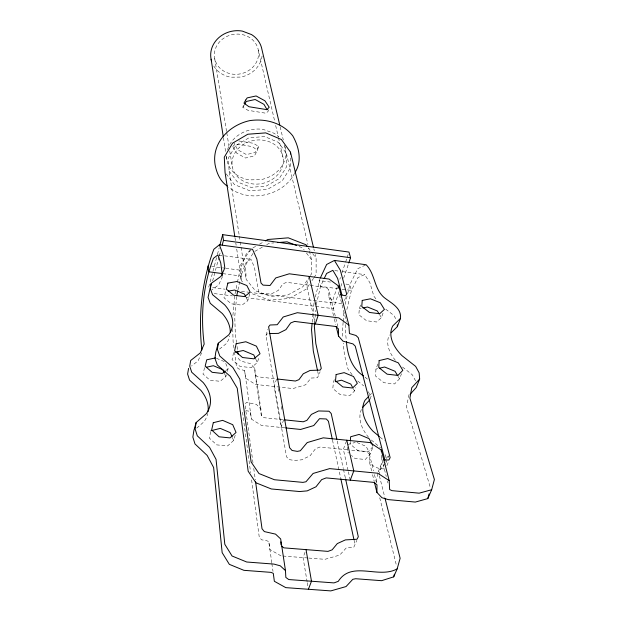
<?xml version="1.0" encoding="UTF-8"?>
<svg xmlns="http://www.w3.org/2000/svg" width="622" height="622" viewBox="0 0 622 622"><rect width="100%" height="100%" fill="white"/><g stroke="black" fill="none" stroke-linecap="round" stroke-linejoin="round"><path stroke-width="0.47" stroke-dasharray="3.11 2.33" d="M371.637 470.932L369.344 461.602L369.39 454.099L366.545 451.689L351.088 450.141M377.857 363.979L375.952 369.079L375.564 376.053L383.891 382.709L394.62 383.93L399.542 378.806L401.524 373.721M343.126 322.274L342.248 333.563L342.745 338.368M343.196 321.333L343.935 311.925M345.692 324.544L345.257 330.173L346.353 340.615M350.295 441.27L350.085 443.976L357.961 450.678L368.325 451.712L373.239 446.316L370.214 454.068L365.308 459.487L354.991 458.476L351.43 455.428M360.612 305.005L359.329 308.667L358.84 314.771L366.568 320.742L376.668 322.009L381.41 317.617L383.517 311.855M347.519 447.249L347.154 451.774L348.584 452.995M312.166 322.25L314.079 302.455M314.67 322.608L315.681 310.355M232.9 315.37L234.937 294.284L237.262 283.142M236.679 296.538L234.743 316.606L235.31 333.905L236.5 342.559M379.163 474.951L381.309 464.09L383.129 461.983M376.217 481.863L378.028 472.79M237.456 282.209L239.968 270.142L246.359 253.644L251 250.386M237.938 289.984L240.862 275.997L246.048 262.717L251.024 259.374L254.445 267.343L258.534 291.493L260.571 293.576L271.231 293.973L278.415 290.35L282.909 283.85L286.649 282.326L326.309 287.504L328.774 289.813L337.964 327.001M233.6 352.565L232.053 359.602L239.921 366.366L251.257 367.656L257.376 362.509L259.25 356.352M210.757 431.652L209.311 438.059L216.72 444.878L227.598 445.951L233.608 440.477L235.24 435.136M315.338 296.982L319.91 278.866M316.279 304.718L320.509 286.392L323.767 279.488M345.124 304.391L349.844 284.604L357.798 268.673L365.324 265.135M346.851 309.538L351.43 290.427L357.883 277.614L364.632 274.59L369.865 282.637L373.853 296.15L376.691 299.843M225.514 291.64L224.006 297.775L231.337 303.824L241.966 305.153L247.758 300.768L249.733 293.949M204.584 367.633L202.99 374.055L209.917 380.182L220.141 381.309L225.84 376.598L226.338 374.864M238.747 140.93L253.496 143.309L258.542 146.434L257.446 150.462L254.359 155.912L245.527 158.027L236.78 153.206L232.714 146.636L233.133 145.012M268.51 109.76L268.051 111.431L265.928 113.227L248.007 110.319L242.875 107.349L243.536 104.815M208.751 287.107L212.732 272.125M212.981 271.184L217.21 255.261M217.459 254.328L219.201 247.766M212.631 280.973L219.03 256.964M219.278 256.039L220.266 252.345M227.349 371.388L228.095 368.776L225.405 362.743M347.224 449.76L319.965 447.039L315.517 448.742L310.075 455.794L301.538 459.837L294.206 460.459L288.958 459.557L286.493 456.75L265.967 335.452L267.818 329.403M309.258 276.44L306.553 284.923L313.418 315.611M283.632 419.749L281.09 427.446L274.178 386.487L276.588 378.922L257.609 376.792L255.129 374.716L254.709 368.263L250.285 363.582L240.667 361.04L238.739 358.917L238.343 356.033M337.404 286.517L331.923 302.836L251.094 292.519M339.837 279.262L340.452 277.451M341.968 272.918L345.319 262.95M345.622 262.041L346.843 258.41M347.146 257.508L348.367 253.877M339.122 291.625L333.361 308.667L245.931 297.604M340.934 286.244L341.843 283.554M343.647 278.213L348.46 263.961M234.478 351.795L236.461 366.677L238.382 368.799L244.609 370.557L245.628 378.114L255.269 384.404L292.954 388.563L305.589 384.793L311.078 378.059L317.492 377.741L320.128 371.777M344.51 300.589L345.762 296.919M334.341 379.607L333.454 382.133L332.801 388.501L340.11 394.542L349.836 395.615L354.563 390.927L355.792 387.56M305.037 552.282L303.054 557.615L307.136 581.827M346.454 441.06L343.36 449.372L348.164 470.838M370.043 399.106L371.629 394.9M381.309 464.09L378.207 471.88L386.091 462.69L386.783 460.972M409.058 394.503L406.469 406.702L430.548 488.34M388.159 457.535L388.851 455.809M308.753 558.058L324.909 559.326L339.729 555.073L346.298 547.881L353.762 547.298L356.857 540.355M386.938 465.606L388.727 461.182M201.66 352.783L198.154 360.752L191.529 366.039M222.536 276.479L218.687 284.884L211.939 289.79M258.542 146.434L255.284 152.483L246.444 154.59L237.682 149.77L233.763 142.578M294.618 173.196C283.228 196.163 248.403 203.308 228.655 187.199M242.875 107.349L244.221 104.978M250.417 249.313L240.831 264.482L241.538 280.74L242.712 282.178M252.991 253.418L245.566 265.112L246.149 279.348L255.378 290.746L270.656 296.399L287.97 294.921L302.883 286.726L308.271 278.687M310.432 275.468L311.505 273.859L311.466 259.646L308.807 248.365M309.367 284.503L306.257 289.129L289.253 298.467L269.52 300.146L252.097 293.724L250.923 292.286M311.964 280.646L313.527 278.329M314.048 277.56L316.124 274.473L316.116 258.239L315.214 254.484M265.967 335.452L267.421 333.625M386.161 458.468L388.587 455.654M369.414 395.678L371.948 393.042M196.746 428.107L203.962 421.809A48.905 32.437 13.5 0 0 207.732 413.474M232.714 146.636L235.202 144.016L243.163 145.004L252.579 146.714L257.446 150.462M225.957 370.533L228.095 368.776M219.488 349.105L226.113 343.779A51.144 31.069 13.9 0 0 229.806 335.981M252.905 247.914L256.225 246.04M259.545 244.166L263.697 241.834M254.826 251.381L262.445 247.089M266.683 244.71L269.217 243.28L273.921 242.899M347.737 444.536L355.224 442.436M375.952 369.079L377.686 368.659M359.329 308.667L361.149 308.294M384.489 468.871L380.407 468.809L374.242 466.889L369.344 461.602M282.932 556.029L307.804 557.981M284.806 427.827L261.427 425.417L251.42 419.088L244.609 370.557M282.691 419.648L263.891 417.689L261.326 415.597L255.129 374.716M212.6 287.605L225.11 289.199M241.468 291.29L250.13 292.394M214.225 293.584L232.48 295.901M222.839 273.641L240.862 275.997M338.314 288.717L320.509 286.392L319.117 280.561L330.484 282.061M342.061 289.207L351.43 290.427L349.844 284.604L345.397 284.021M211.674 266.418L224.853 268.152M225.794 268.276L239.968 270.142M218.812 255.059L223.547 255.689M224.495 255.821L251.024 259.374M334.807 270.593L338.656 271.106M342.504 271.627L364.632 274.59M245.822 410.621L250.386 411.422L251.42 419.088M341.828 303.87L333.19 301.903L328.906 296.849L328.774 289.813M299.128 246.522L302.572 247.867L304.236 250.075M216.425 358.272L225.024 361.88M356.989 442.522L366.109 446.386L370.214 454.068M271.791 562.762L268.797 541.606L266.535 540.627L261.528 539.81L259.234 536.98L251.537 479.406M381.535 455.296L381.721 458.818L383.953 459.922M281.02 555.881L269.862 549.521L268.797 541.606M385.702 309.165L393.882 315.424L396.587 320.353M402.504 367.042L412.316 374.794L415.784 381.278M365.005 377.15L368.76 380.205M357.743 381.006L363.714 385.897M380.019 437.103L384.303 440.71M371.318 440.003L380.547 447.817M261.326 415.597L260.906 409.035L256.326 404.308L246.413 402.403L244.967 404.323L252.975 462.714M226.221 173.896L234.455 184.625L249.888 190.83L267.289 189.469L282.178 180.916L290.699 167.318L290.567 157.848M229.09 171.112L237.324 181.873L250.845 187.331L266.115 186.133L279.177 178.623L286.625 166.696L286.408 153.432L278.431 142.368L264.731 136.591L249.049 137.757L235.738 145.579L228.461 157.832L229.09 171.112L239.206 235.287M306.467 253.014L311.466 259.646M308.24 247.758L312.182 252.998M312.742 253.745L316.116 258.239M352.114 374.778L347.885 368.729L344.425 354.711L343.235 343.181M379.529 314.561L381.41 317.617M398.197 376.551L399.542 378.806M353.265 388.571L354.563 390.927M246.094 297.409L247.758 300.768M368.348 391.728L369.577 394.262L369.631 396.16M255.766 359.127L257.376 362.509M385.041 454.596L385.827 456.26L386.091 462.69M224.697 374.001L225.84 376.598M232.511 437.88L233.608 440.477M339.379 294.455L346.33 321.442M381.721 458.818L386.278 476.506M387.475 481.156L387.949 483.022M379.397 475.884L384.816 497.421M369.39 454.099L373.534 470.862M374.452 474.586L376.52 482.967M379.739 497.787L396.416 565.344M328.906 296.849L334.177 318.301M334.403 319.234L335.779 324.832M372.555 474.664L374.156 481.195M313.853 248.854L314.304 250.728M280.18 126.826L283.29 140.012M284.845 146.605L285.514 149.428M286.408 153.432L307.921 244.602M258.348 50.273A22.205 20.044 -11.1 0 1 228.569 73.264A22.205 20.044 -11.1 0 1 222.552 39.077A22.205 20.044 -11.1 0 1 258.348 50.273L274.807 121.741M275.67 125.504L278.267 136.786M278.485 137.726L283.033 157.475A25.79 21.949 -11.1 0 1 248.194 183.031A25.79 21.949 -11.1 0 1 241.717 145.571A25.79 21.949 -11.1 0 1 283.033 157.475M313.628 316.544L315.292 323.976M348.374 471.771L350.248 480.168M337.241 441.006L343.29 468.506M343.5 469.454L345.373 477.991M317.687 371.373L318.682 375.999M332.498 440.112L340.631 477.844M354.042 540.098L355.061 544.818M278.228 388.416L278.718 391.261M281.338 406.454L281.828 409.307M307.299 582.752L308.24 588.342M214.707 58.546L226.633 131.872M226.789 132.82L228.958 146.154M229.728 150.913L232.364 167.1M239.361 236.243L240.115 241.033M240.263 241.989L246.149 279.348M223.415 137.602L225.669 151.939M226.416 156.721L227.014 160.546M234.968 237.581L236.142 245.255M236.725 249.088L241.538 280.74M254.709 368.263L260.906 409.035M271.845 563.532L273.019 571.416M237.029 346.407L237.557 350.256M253.76 468.459L255.331 479.943M233.981 348.079L233.11 341.571L232.729 329.473M242.557 412.231L250.635 472.689M368.574 437.289A47.241 29.218 23.6 0 1 361.374 409.486M395.343 360.286A49.286 27.873 22.6 0 1 389.333 334.931M284.285 145.058A29.77 25.44 -11.1 0 1 260.898 179.641L249.5 179.89A29.77 25.44 -11.1 0 1 226.579 156.029M227.543 149.645A29.77 25.44 -11.1 0 1 263.215 129.438L273.804 133.17A29.77 25.44 -11.1 0 1 278.508 136.661M262.08 56.011A25.875 23.356 -11.1 0 1 240.792 77.081L230.855 77.198A25.875 23.356 -11.1 0 1 212.887 64.439"/><path stroke-width="0.93" d="M320.307 278.026L326.643 264.474L334.411 260.431L366.164 264.747C375.369 274.224 373.908 288.88 384.217 297.58C391.075 303 401.75 307.983 400.467 318.41L392.855 325.835A49.519 27.71 22.5 0 0 401.975 355.652L415.651 366.381L419.15 372.842L419.656 379.039L411.78 387.685L409.898 398.127L434.389 479.515L431.668 489.732L427.804 498.595L415.333 502.071L388.237 499.606L381.9 497.701L376.901 492.391L376.986 484.833L374.079 482.408L326.208 477.906L321.628 479.648L316.007 486.777L307.206 490.882L299.672 491.543L271.34 488.97L255.961 482.804L248.155 471.204L237.231 388.19L230.226 376.349L217.288 364.958L214.917 358.28L215.811 352.06L218.283 343.204L228.608 334.994A51.401 30.898 13.9 0 0 224.697 304.858L212.561 294.665L210.353 288.795L211.231 283.391L220.997 276.362L224.83 268.012L222.995 254.476L219.379 244.796L213.851 249.259C201.683 281.113 198.161 316.186 201.862 350.007M350.365 440.368L350.645 436.761L359.088 434.428L369.087 438.65L372.78 445.469M312.088 323.199L311.544 329.815L313.301 351.033L317.492 370.455M314.592 323.549L314.359 326.379L315.82 343.531L321.286 368.403L320.097 370.137L310.137 370.424L303.279 373.775L298.972 379.645L295.442 381.029L277.536 379.023M218.283 343.204L217.405 349.393L219.799 356.048L232.822 367.431L239.898 379.241L251.109 461.967L258.977 473.552L274.45 479.741L302.922 482.384L305.97 481.762L313.115 473.443L329.629 468.615L377.741 473.225L389.209 480.651L389.629 489.537L391.922 490.641L419.15 493.168L431.668 489.732M222.412 275.569L220.74 262.873L217.863 254.927L213.416 258.371C202.982 285.467 200.478 315.401 204.172 344.114L200.268 352.931L190.682 360.503L189.726 366.164L191.708 372.228L203.176 382.546A49.138 32.305 13.5 0 1 206.247 413.778L196.117 422.548L195.129 428.986L197.283 435.828L209.536 447.304L216.052 459.355L224.814 544.304L232.068 556.006L246.716 562.008L273.905 564.092L280.265 565.802L285.475 570.623L285.84 577.434L288.763 579.548L334.006 582.9L338.275 581.337C351.655 560.197 378.814 579.315 397.178 568.842L400.125 558.292L385.049 498.362M188.583 368.38L187.611 374.071L189.586 380.151L200.984 390.476A48.905 32.437 13.5 0 1 208.043 411.71M236.764 295.582L237.744 290.917M219.947 244.959L222.684 234.657L348.973 252.065L350.567 257.733L348.763 263.075M211.231 283.391L208.059 297.409L210.236 303.303L222.303 313.511A51.144 31.069 13.9 0 1 230.249 332.35M222.233 244.959L223.469 240.341L222.684 234.657M427.804 498.595L429.048 493.93M196.117 422.548L193.862 430.634L192.859 437.087L194.989 443.945L207.165 455.428L213.626 467.503L222.155 552.639L229.339 564.348L243.91 570.327L270.967 572.364L273.291 573.344L274.356 581.29L285.786 587.634L330.818 590.9L346.042 586.562L352.814 579.307L355.652 578.732L381.589 580.684L393.679 576.858L397.178 568.842M393.679 576.858L394.418 574.215M315.292 323.976L318.161 315.307L309.258 276.44M391.137 332.762L397.365 326.643L400.467 318.41M308.395 589.275L311.482 581.236L306.032 549.623M350.248 480.168L353.794 470.932L346.765 440.228M419.656 379.039L416.258 387.506L410.201 394.2M324.179 278.625L326.62 273.447L332.879 270.337L337.614 278.361L341.952 295.022M295.053 172.387C302.385 161.207 298.894 146.683 292.729 135.775C282.442 122.923 265.726 118.289 249.834 120.614C229.495 124.96 211.55 142.71 215.08 164.69C216.557 172.753 220.126 181.375 227.248 186.009M244.671 104.185L246.258 101.456L255.168 99.512L263.969 104.348L267.126 109.775M362.766 407.247L369.725 399.946M368.784 396.338L364.982 400.296A47.451 29.094 23.5 0 0 372.866 431.1L379.303 436.504M225.242 371.116L222.388 373.457L212.125 372.314L205.159 366.187L206.745 359.796L215.562 357.907M265.353 240.893L267.849 239.493L288.281 237.829L305.993 244.757L307.113 246.258M210.967 430.735L220.289 428.387L230.311 432.687L232.138 437.017M335.227 381.706L341.447 380.197L350.792 384.085L352.394 387.001M379.42 368.247L384.614 366.996L395.048 371.287L397.746 375.797M206.341 367.244L213.377 365.713L222.785 369.678L224.317 373.138M235.349 352.192L243.233 350.513L253.753 354.905L255.362 358.28M362.976 307.929L367.532 307.004L377.305 310.953L379.055 313.799M228.235 291.15L234.587 290.015L244.43 294.05L245.682 296.57M277.684 242.588L287.084 241.826L296.546 245.511M269.256 333.586L278.431 333.369L285.933 329.637L290.645 322.989L294.556 321.426L335.864 326.511L338.43 328.859L338.523 336.028L342.955 341.151L353.001 343.919L355.263 346.166L384.87 459.915M383.953 459.922L388.874 460.016L390.149 457.637L358.28 337.723L356.002 335.483L349.447 333.54L348.872 325.112L338.78 286.19L329.092 279.06L289.269 273.797L275.756 277.925L270.034 285.482L263.059 285.133L261.015 283.049L256.839 259.016L252.54 249.305L219.379 244.796M285.739 427.92L300.605 429.452L313.76 425.557L319.506 418.699L326.309 418.971L328.432 421.242L332.296 439.163M284.565 419.842L303.225 421.794L306.903 420.363L311.42 414.392L318.573 410.955L329.061 411.235L331.199 413.506L336.829 439.109M221.891 273.517L208.619 271.783L207.935 265.928M223.469 240.341L350.567 257.733M340.257 294.649L345.521 295.8L346.703 294.167L340.343 270.22L334.411 260.431M389.209 480.651L381.263 450.001L370.067 442.592L323.253 437.834L307.214 442.569L300.302 450.779L297.339 451.385L292.06 450.468L289.572 447.661L268.603 326.814L270.057 325.003L277.218 324.715L283.22 316.987L297.332 312.703L338.819 317.889L348.872 325.112M281.75 546.256L283.889 547.85L327.981 551.38L332.132 549.84L337.303 543.581L345.397 539.896L356.997 539.258L358.295 536.778L345.583 478.932M363.505 375.929C351.889 368.488 347.286 354.75 346.454 341.564M313.395 246.973L290.49 152.172L281.401 139.515L265.75 132.89L247.805 134.228L232.581 143.177L224.285 157.195L225.047 172.364L234.828 236.624M336.238 326.698L338.523 336.028M374.382 482.128L376.901 492.391M279.737 124.944L261.948 49.589A25.875 23.356 -11.1 0 0 251.583 34.599L242.331 31.1A25.875 23.356 -11.1 0 0 211.534 60.987M340.833 478.784L353.84 539.157M211.107 59.23L223.267 136.653M285.475 570.623L280.662 538.947L275.569 534.135L264.342 531.585L262.025 528.762L255.595 481.856M237.69 351.22L238.086 354.105M338.78 286.19L338.912 288.025M397.256 324.816L397.365 326.643M280.825 541.855L280.981 544.763M381.263 450.001L381.348 451.766M290.49 152.172L290.513 154.062M379.132 360.589L378.767 367.532L387.141 374.18L397.917 375.424L402.838 370.331L398.305 362.844L387.809 358.536L379.132 360.589M362.229 300.426L361.763 306.49L369.538 312.462L379.677 313.745L384.419 309.391L380.283 302.751L370.455 298.793L362.229 300.426M336.121 374.553L335.491 380.897L342.839 386.931L352.604 388.019L357.331 383.362L353.529 376.535L344.137 372.64L336.121 374.553M236.15 343.756L234.618 350.761L242.533 357.518L253.924 358.824L260.05 353.716L256.396 346.143L245.822 341.742L236.15 343.756M213.292 422.696L211.651 429.996L219.107 436.807L230.031 437.896L236.049 432.461L232.721 424.686L222.645 420.371L213.292 422.696M227.87 283.103L226.369 289.199L233.74 295.248L244.423 296.601L250.223 292.247L246.864 285.552L236.966 281.509L227.87 283.103M245.698 100.08L243.972 103.128L248.948 106.727L266.9 109.651L269.194 107.241L264.925 100.803L256.108 95.959L247.183 97.887L245.698 100.08"/></g></svg>
